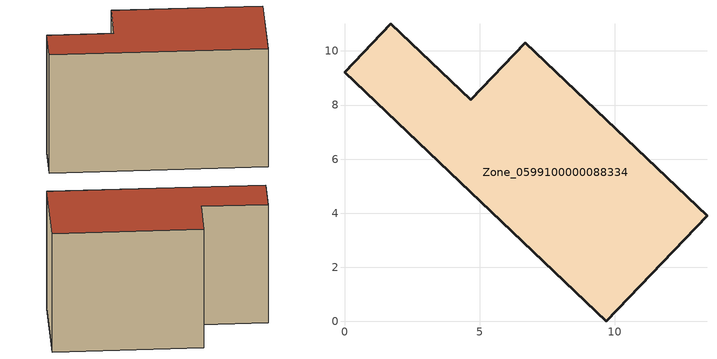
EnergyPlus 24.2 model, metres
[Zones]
Zone_0599100000088334
 floor ground (C_G): 9.69,0 0,9.21 1.71,11.01 4.67,8.19 6.68,10.3 13.41,3.91 z3.15
 wall outside (C_F): 9.69,0 13.41,3.91 6.68,10.3 4.67,8.19 1.71,11.01 0,9.21 9.69,0 z3.15:11.38
 roof outside (C_R): 0,9.21 9.69,0 13.41,3.91 6.68,10.3 4.67,8.19 1.71,11.01 z11.38
[BUILDING]
Pand.0599100000088334: North Axis=0; Terrain=City; Loads Convergence Tolerance Value=0.04; Temperature Convergence Tolerance Value=0.4; Solar Distribution=FullExterior; Maximum Number of Warmup Days=25; Minimum Number of Warmup Days=1
[Site:Location]
Rotterdam.The.Hague.AP_ZH_NLD Design_Conditions: Latitude=51.96; Longitude=4.45; Time Zone=1; Elevation=-4.5
[SITE:GROUNDTEMPERATURE:BUILDINGSURFACE]
18, 18, 18, 18, 18, 18, 18, 18, 18, 18, 18, 18
[MATERIAL] Thermal Absorptance=0.9; Solar Absorptance=0.7; Visible Absorptance=0.7
Name | Roughness | Thickness | Conductivity | Density | Specific Heat
G.TI.1975-1991 | MediumSmooth | 0.15 | 0.288461 | 540 | 1210
F.TI.1975-1991 | Rough | 0.3 | 0.230769 | 1920 | 840
R.TI.1975-1991 | MediumRough | 0.2 | 0.153846 | 1500 | 1000
[CONSTRUCTION]
C_G: G.TI.1975-1991
C_F: F.TI.1975-1991
C_R: R.TI.1975-1991
[ZONE]
Zone_0599100000088334: Type=1; Multiplier=1; Ceiling Height=Autocalculate; Volume=Autocalculate; Floor Area=autocalculate; Part of Total Floor Area=Yes
[ZONEINFILTRATION:DESIGNFLOWRATE]
Infil_Zone_0599100000088334: Zone or ZoneList or Space or SpaceList=Zone_0599100000088334; Schedule=AlwaysOn; Design Flow Rate Calculation Method=Flow/Area; Flow Rate per Floor Area=0.003; Constant Term Coefficient=1; Temperature Term Coefficient=0; Velocity Term Coefficient=0; Velocity Squared Term Coefficient=0
[HVACTEMPLATE:ZONE:IDEALLOADSAIRSYSTEM]
Zone_0599100000088334: Maximum Heating Supply Air Temperature=50; Minimum Cooling Supply Air Temperature=13; Maximum Heating Supply Air Humidity Ratio=0.0156; Minimum Cooling Supply Air Humidity Ratio=0.0077; Heating Limit=NoLimit; Cooling Limit=NoLimit; Dehumidification Control Type=ConstantSensibleHeatRatio; Cooling Sensible Heat Ratio=0.7; Dehumidification Setpoint=60; Humidification Control Type=None; Humidification Setpoint=30; Outdoor Air Method=None; Outdoor Air Flow Rate per Person=0.00944; Outdoor Air Flow Rate per Zone Floor Area=0; Outdoor Air Flow Rate per Zone=0; Demand Controlled Ventilation Type=None; Outdoor Air Economizer Type=NoEconomizer; Heat Recovery Type=None; Sensible Heat Recovery Effectiveness=0.7; Latent Heat Recovery Effectiveness=0.65
[ZONECONTROL:THERMOSTAT]
ThermostatControl_Zone_0599100000088334: Zone or ZoneList=Zone_0599100000088334; Control Type Schedule=DualSetpointControlType; Control 1=Thermostat_Zone_0599100000088334; Temperature Difference Between Cutout And Setpoint=0
[THERMOSTATSETPOINT:DUALSETPOINT]
Thermostat_Zone_0599100000088334: Heating Setpoint Temperature Schedule=HeatingSetpoint_Zone_0599100000088334; Cooling Setpoint Temperature Schedule=CoolingSetpoint_Zone_0599100000088334
[SCHEDULE:COMPACT]
HeatingSetpoint_Zone_0599100000088334: Through: 12/31, For: AllDays, Until: 24:00, 21
CoolingSetpoint_Zone_0599100000088334: Through: 12/31, For: AllDays, Until: 24:00, 24
DualSetpointControlType: Through: 12/31, For: AllDays, Until: 24:00, 4
AlwaysOn: Through: 12/31, For: AllDays, Until: 24:00, 1
